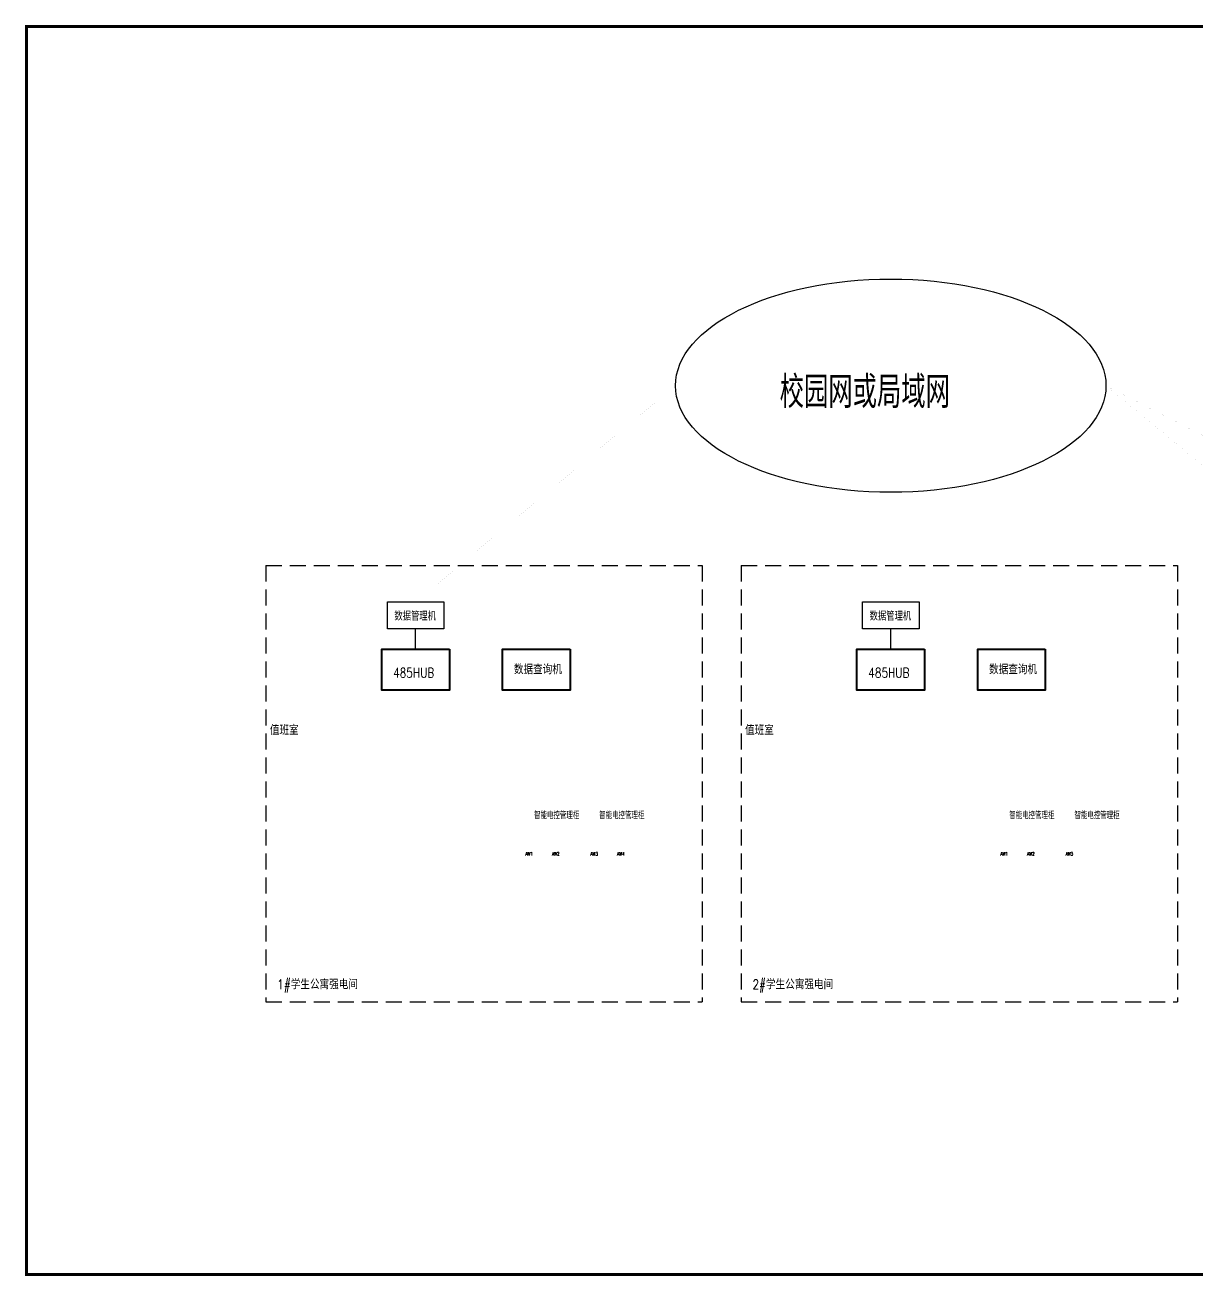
# Model space of a CAD drawing. Header units: millimetres. Extents: x -14098 to 347972, y -58509 to 133182.
# Drawn here: x 33718 to 107015, y -58509 to 19671 of the extents above; entities that cross this region are included whole.
import ezdxf
from ezdxf.enums import TextEntityAlignment as Align

# ---------------------------------------------------------------- set-up
doc = ezdxf.new("R2010")
doc.units = ezdxf.units.MM
doc.header["$LTSCALE"] = 1000
doc.linetypes.add('DASHED2', pattern=[0.375, 0.25, -0.125])
for name, color, linetype in [('6文字层', 3, 'Continuous'), ('RD', 1, 'Continuous'), ('图框', 7, 'Continuous')]:
    doc.layers.add(name, color=color, linetype=linetype)
doc.styles.add('PC_TEXTSTYLE', font='simplex.shx', dxfattribs={"width": 0.707, "bigfont": 'intecad.shx'})
doc.styles.add('Z', font='romans', dxfattribs={"width": 0.8, "bigfont": 'z'})

msp = doc.modelspace()

# ---------------------------------------------------------------- linework, layer by layer
for points in [[(56360, -16384), (59889, -16384), (59889, -18065), (56360, -18065)], [(86052, -16384), (89582, -16384), (89582, -18065), (86052, -18065)]]:
    msp.add_lwpolyline(points, close=True)
at = {"lineweight": 40}
for points in [[(60238, -19327), (60238, -21898), (56011, -21898), (56011, -19327)], [(67784, -19327), (67784, -21898), (63557, -21898), (63557, -19327)], [(89930, -19327), (89930, -21898), (85704, -21898), (85704, -19327)], [(97476, -19327), (97476, -21898), (93250, -21898), (93250, -19327)]]:
    msp.add_lwpolyline(points, close=True, dxfattribs=at)
at = {"color": 3}
msp.add_ellipse((87817, -2868), major_axis=(13449, 0), ratio=0.495242, start_param=-3.141592653589793, end_param=3.141592653589793, dxfattribs=at)
at = {"layer": 'RD', "color": 0, "linetype": 'DASHED2', "ltscale": 4}
for p, q in [((48771, -14106), (76037, -14106)), ((48771, -14106), (48771, -41372)), ((76037, -14106), (76037, -41372)), ((78463, -14106), (105729, -14106)), ((78463, -14106), (78463, -41372)), ((105729, -14106), (105729, -41372)), ((48771, -41372), (76037, -41372)), ((78463, -41372), (105729, -41372))]:
    msp.add_line(p, q, dxfattribs=at)
at = {"layer": 'RD'}
for p, q in [((58124, -19327), (58124, -18065)), ((87817, -19327), (87817, -18065))]:
    msp.add_line(p, q, dxfattribs=at)
for points, const_width in [([(58124, -16384), (74368, -2868)], 1), ([(117654, -16384), (101266, -2868)], 1), ([(127620, -16384), (101266, -2868)], 1), ([(87817, -16384), (87817, -9529)], 1), ([(60238, -20613), (63557, -20613)], 1), ([(89930, -20613), (93250, -20613)], 1), ([(70188, -35305), (70188, -36936), (57659, -36936), (57659, -21898)], 1), ([(58875, -21898), (58875, -32617), (64386, -32617)], 1), ([(99880, -35305), (99880, -36936), (87352, -36936), (87352, -21898)], 1), ([(88567, -21898), (88567, -32617), (94078, -32617)], 1), ([(64386, -30066), (64386, -35305), (67848, -35305), (67848, -30066), (64386, -30066)], 0.324), ([(68456, -30066), (68456, -35305), (71919, -35305), (71919, -30066), (68456, -30066)], 0.324), ([(94078, -30066), (94078, -35305), (97541, -35305), (97541, -30066), (94078, -30066)], 0.324), ([(98149, -30066), (98149, -35305), (101611, -35305), (101611, -30066), (98149, -30066)], 0.324), ([(64558, -31841), (64558, -34889), (65910, -34889), (65910, -31841), (64558, -31841)], 0.324), ([(66223, -31841), (66223, -34889), (67575, -34889), (67575, -31841), (66223, -31841)], 0.324), ([(68629, -31841), (68629, -34889), (69981, -34889), (69981, -31841), (68629, -31841)], 0.324), ([(70294, -31841), (70294, -34889), (71646, -34889), (71646, -31841), (70294, -31841)], 0.324), ([(94251, -31841), (94251, -34889), (95603, -34889), (95603, -31841), (94251, -31841)], 0.324), ([(95916, -31841), (95916, -34889), (97268, -34889), (97268, -31841), (95916, -31841)], 0.324), ([(98321, -31841), (98321, -34889), (99673, -34889), (99673, -31841), (98321, -31841)], 0.324)]:
    msp.add_lwpolyline(points, dxfattribs=dict(at, const_width=const_width))
at = {"layer": 'RD', "color": 0, "linetype": 'DASHED2', "ltscale": 4, "const_width": 1}
for points in [[(48771, -25308), (76037, -25308)], [(78463, -25308), (105729, -25308)]]:
    msp.add_lwpolyline(points, dxfattribs=at)
at = {"layer": '图框', "color": 7, "const_width": 180}
msp.add_lwpolyline([(33808, -58419), (147808, -58419), (147808, 19581), (33808, 19581)], close=True, dxfattribs=at)
msp.add_lwpolyline([(33808, -58419), (147808, -58419), (147808, 19581), (33808, 19581)], close=True, dxfattribs=at)

# ---------------------------------------------------------------- texts
at = {"layer": '6文字层', "style": 'Z', "width": 0.8}
for s, height, p in [('校园网或局域网', 2000, (80876, -4266)), ('数据管理机', 500, (56800, -17539)), ('数据管理机', 500, (86492, -17539))]:
    msp.add_text(s, height=height, dxfattribs=at).set_placement(p)
at = {"layer": '6文字层', "color": 7, "style": 'Z', "width": 0.8}
for s, p in [('数据查询机', (64267, -20300)), ('数据查询机', (93960, -20300)), ('485HUB', (56721, -20511)), ('485HUB', (86414, -20511)), ('1#学生公寓强电间', (49481, -39985)), ('2#学生公寓强电间', (79174, -39985))]:
    msp.add_text(s, height=600, dxfattribs=at).set_placement(p, align=Align.TOP_LEFT)
for p in [(49017, -24694), (78709, -24694)]:
    msp.add_text('值班室', height=600, dxfattribs=at).set_placement(p)
at = {"layer": '6文字层', "color": 4, "style": 'PC_TEXTSTYLE', "width": 0.667}
for s, height, p in [('智能电控管理柜', 432, (65530, -29948)), ('智能电控管理柜', 432, (69600, -29948)), ('智能电控管理柜', 432, (95222, -29948)), ('智能电控管理柜', 432, (99293, -29948)), ('AW1', 216, (64979, -32231)), ('AW2', 216, (66644, -32231)), ('AW3', 216, (69050, -32231)), ('AW4', 216, (70715, -32231)), ('AW1', 216, (94672, -32231)), ('AW2', 216, (96337, -32231)), ('AW3', 216, (98742, -32231))]:
    msp.add_text(s, height=height, dxfattribs=at).set_placement(p)

doc.saveas('drawing.dxf')
